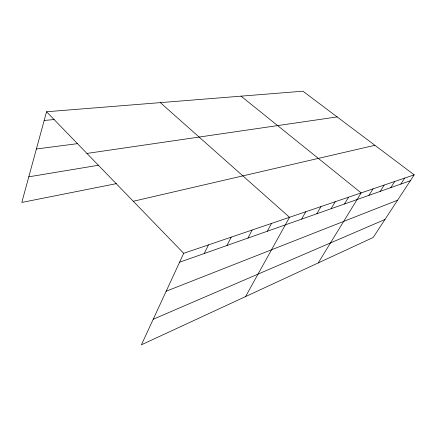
<?xml version="1.0" encoding="UTF-8"?>
<svg xmlns="http://www.w3.org/2000/svg" width="436" height="436" viewBox="0 0 436 436"><rect width="100%" height="100%" fill="white"/><g stroke="black" fill="none" stroke-linecap="round" stroke-linejoin="round"><path stroke-width="0.65" d="M414.2 174.852L183.698 253.316L141.411 344.805L373.178 237.484L414.2 174.852L302.922 91.195L46.554 111.758L21.8 202.435L116.385 183.638M204.266 253.507L208.435 244.896M226.971 245.49L231.173 237.157M247.921 238.089L252.139 230.017M267.317 231.244L271.535 223.417M245.555 296.578L289.531 217.292L160.328 102.629M301.603 219.134L305.794 211.754M316.83 213.754L320.994 206.577M331.093 208.719L335.235 201.732M344.489 203.988L348.593 197.186M318.209 262.935L361.161 192.908L241.064 96.154M368.97 195.344L372.998 188.881M380.181 191.388L384.165 185.077M390.781 187.644L394.727 181.48M400.826 184.096L404.722 178.079M153.227 319.239L384.972 219.482M166.181 291.215L397.599 200.2M179.583 262.221L410.347 180.733M133.28 201.274L374.878 145.292M28.792 176.82L98.661 165.217M86.933 153.434L337.132 116.919M36.39 148.987L77.766 143.618M44.178 120.461L54.146 119.546M46.554 111.758L183.698 253.316"/></g></svg>
